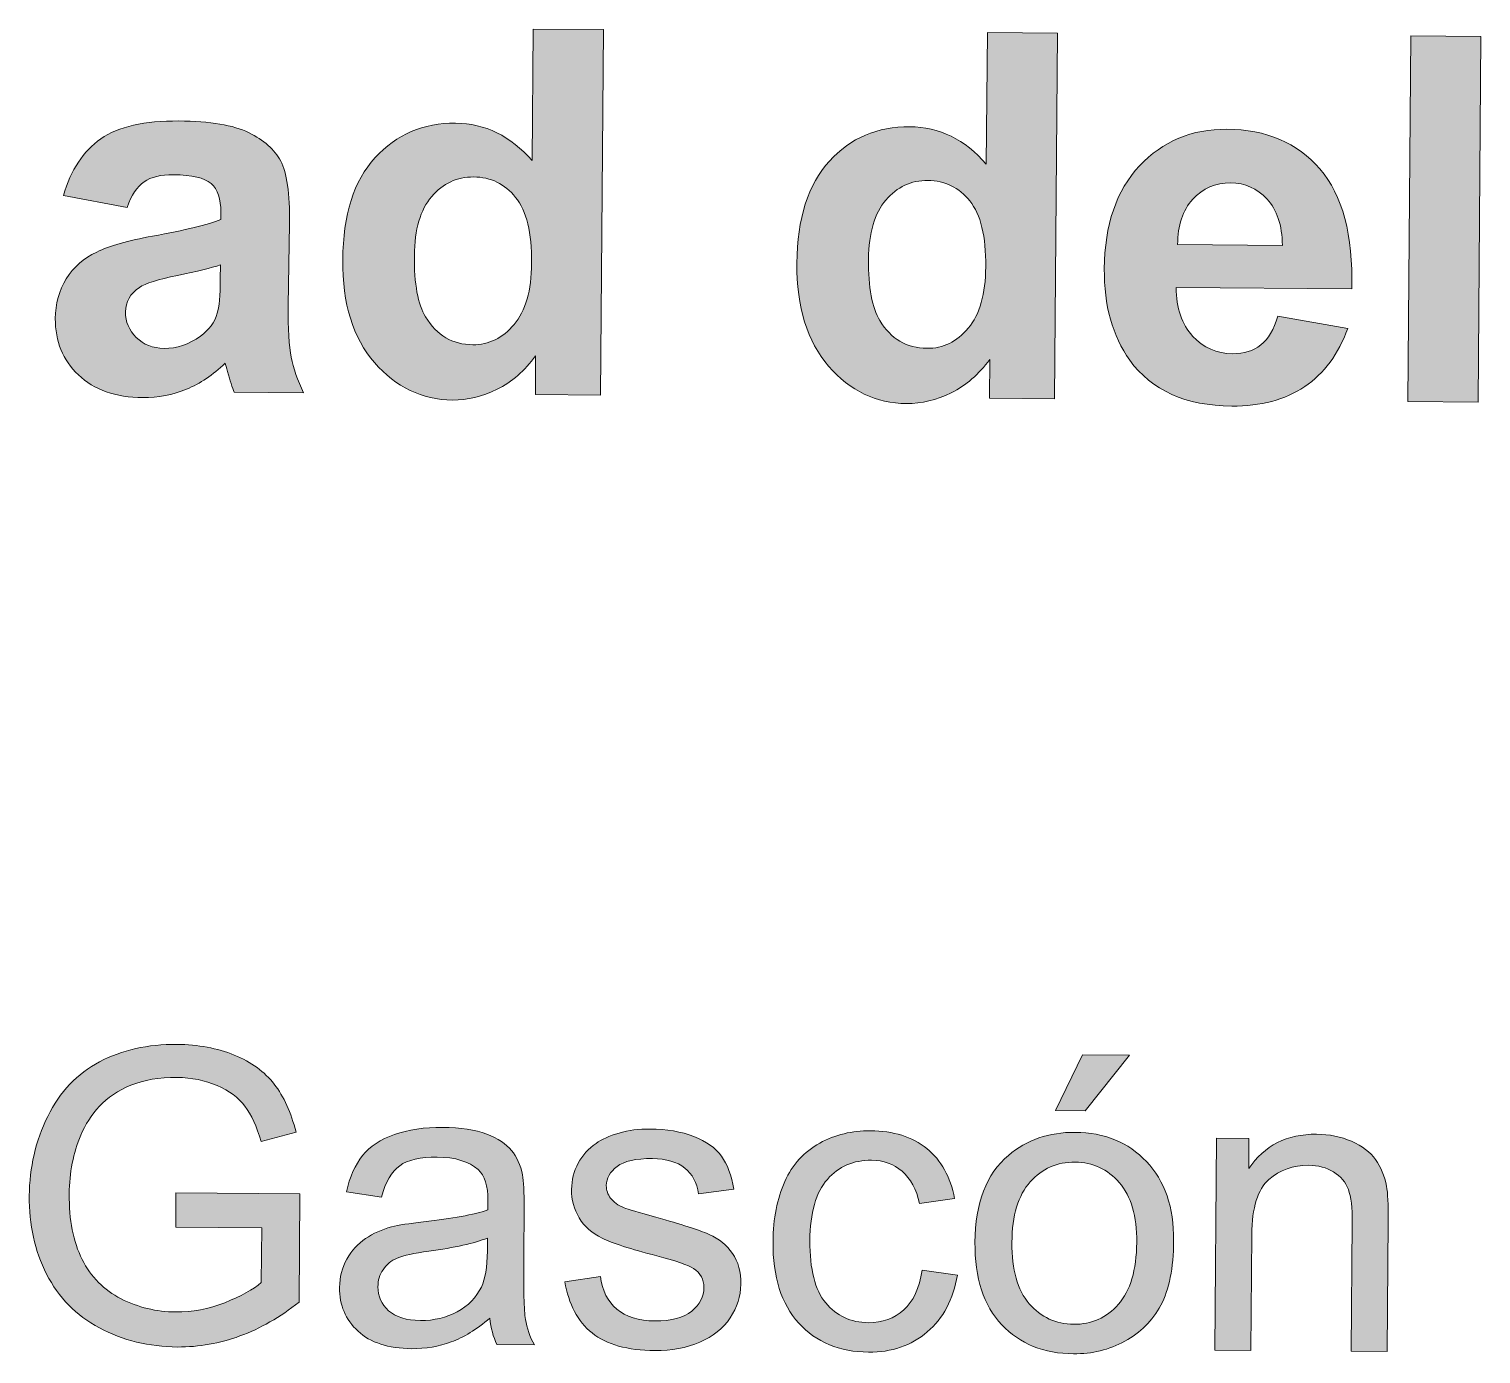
# Model space of a CAD drawing. Header units: inches. Extents: x -69 to 366, y -28 to 237.
# Drawn here: x 100.26 to 120.31, y 8.02 to 26.33 of the extents above; entities that cross this region are included whole.
import ezdxf

# ---------------------------------------------------------------- set-up
doc = ezdxf.new("R2010")
doc.units = ezdxf.units.IN
doc.header["$MEASUREMENT"] = 0
doc.layers.add('Graba Raster', color=2, linetype='Continuous')

msp = doc.modelspace()

# ---------------------------------------------------------------- hatches: boundary and pattern name
at = {"layer": 'Graba Raster', "true_color": 0x575756}
h = msp.add_hatch(color=251, dxfattribs=at)
h.dxf.hatch_style = 2
edge = h.paths.add_edge_path()
edge.add_spline(control_points=[(108.153, 21.269), (108.153, 21.269), (107.254, 21.276), (107.254, 21.276), (107.254, 21.276), (107.258, 21.813), (107.258, 21.813), (107.107, 21.605), (106.93, 21.451), (106.725, 21.35), (106.522, 21.25), (106.316, 21.2), (106.11, 21.202), (105.69, 21.205), (105.33, 21.378), (105.033, 21.719), (104.736, 22.06), (104.59, 22.534), (104.595, 23.14), (104.6, 23.76), (104.749, 24.23), (105.043, 24.55), (105.338, 24.87), (105.708, 25.029), (106.153, 25.026), (106.562, 25.022), (106.914, 24.849), (107.21, 24.508), (107.21, 24.508), (107.224, 26.326), (107.224, 26.326), (107.224, 26.326), (108.193, 26.319), (108.193, 26.319), (108.193, 26.319), (108.153, 21.269), (108.153, 21.269)], knot_values=[0, 0, 0, 0, 1, 1, 1, 2, 2, 2, 3, 3, 3, 4, 4, 4, 5, 5, 5, 6, 6, 6, 7, 7, 7, 8, 8, 8, 9, 9, 9, 10, 10, 10, 11, 11, 11, 12, 12, 12, 12], degree=3, periodic=1)
edge = h.paths.add_edge_path()
edge.add_spline(control_points=[(105.584, 23.197), (105.581, 22.807), (105.632, 22.524), (105.739, 22.349), (105.894, 22.095), (106.111, 21.967), (106.391, 21.965), (106.614, 21.964), (106.804, 22.057), (106.961, 22.245), (107.119, 22.432), (107.2, 22.715), (107.202, 23.092), (107.206, 23.512), (107.132, 23.816), (106.982, 24.001), (106.832, 24.187), (106.639, 24.281), (106.402, 24.283), (106.173, 24.285), (105.979, 24.195), (105.823, 24.013), (105.667, 23.832), (105.587, 23.56), (105.584, 23.197)], knot_values=[0, 0, 0, 0, 1, 1, 1, 2, 2, 2, 3, 3, 3, 4, 4, 4, 5, 5, 5, 6, 6, 6, 7, 7, 7, 8, 8, 8, 8], degree=3, periodic=1)
h = msp.add_hatch(color=251, dxfattribs=at)
h.dxf.hatch_style = 2
edge = h.paths.add_edge_path()
edge.add_spline(control_points=[(114.423, 21.219), (114.423, 21.219), (113.524, 21.226), (113.524, 21.226), (113.524, 21.226), (113.528, 21.763), (113.528, 21.763), (113.377, 21.556), (113.2, 21.402), (112.995, 21.301), (112.791, 21.2), (112.586, 21.151), (112.379, 21.153), (111.959, 21.156), (111.6, 21.328), (111.303, 21.669), (111.006, 22.01), (110.86, 22.484), (110.865, 23.09), (110.869, 23.71), (111.019, 24.18), (111.313, 24.501), (111.607, 24.822), (111.978, 24.98), (112.423, 24.977), (112.832, 24.973), (113.184, 24.801), (113.48, 24.459), (113.48, 24.459), (113.494, 26.277), (113.494, 26.277), (113.494, 26.277), (114.462, 26.269), (114.462, 26.269), (114.462, 26.269), (114.423, 21.219), (114.423, 21.219)], knot_values=[0, 0, 0, 0, 1, 1, 1, 2, 2, 2, 3, 3, 3, 4, 4, 4, 5, 5, 5, 6, 6, 6, 7, 7, 7, 8, 8, 8, 9, 9, 9, 10, 10, 10, 11, 11, 11, 12, 12, 12, 12], degree=3, periodic=1)
edge = h.paths.add_edge_path()
edge.add_spline(control_points=[(111.854, 23.148), (111.851, 22.758), (111.903, 22.474), (112.009, 22.299), (112.164, 22.046), (112.38, 21.917), (112.661, 21.916), (112.883, 21.914), (113.074, 22.007), (113.231, 22.195), (113.389, 22.383), (113.469, 22.666), (113.472, 23.043), (113.476, 23.462), (113.402, 23.766), (113.252, 23.952), (113.102, 24.138), (112.909, 24.232), (112.672, 24.234), (112.443, 24.236), (112.249, 24.146), (112.093, 23.964), (111.937, 23.783), (111.857, 23.511), (111.854, 23.148)], knot_values=[0, 0, 0, 0, 1, 1, 1, 2, 2, 2, 3, 3, 3, 4, 4, 4, 5, 5, 5, 6, 6, 6, 7, 7, 7, 8, 8, 8, 8], degree=3, periodic=1)
h = msp.add_hatch(color=251, dxfattribs=at)
h.dxf.hatch_style = 2
h.paths.add_polyline_path([(119.301, 21.181), (119.341, 26.231), (120.309, 26.224), (120.269, 21.173)])
h = msp.add_hatch(color=251, dxfattribs=at)
h.dxf.hatch_style = 2
edge = h.paths.add_edge_path()
edge.add_spline(control_points=[(101.618, 23.862), (101.618, 23.862), (100.74, 24.028), (100.74, 24.028), (100.842, 24.381), (101.014, 24.641), (101.256, 24.809), (101.499, 24.978), (101.858, 25.06), (102.333, 25.056), (102.765, 25.053), (103.086, 24.999), (103.296, 24.895), (103.507, 24.792), (103.654, 24.661), (103.739, 24.503), (103.824, 24.345), (103.865, 24.055), (103.862, 23.635), (103.862, 23.635), (103.842, 22.506), (103.842, 22.506), (103.841, 22.184), (103.854, 21.947), (103.884, 21.793), (103.913, 21.64), (103.97, 21.477), (104.054, 21.301), (104.054, 21.301), (103.096, 21.308), (103.096, 21.308), (103.071, 21.373), (103.041, 21.468), (103.005, 21.595), (102.99, 21.652), (102.978, 21.69), (102.971, 21.709), (102.805, 21.549), (102.627, 21.43), (102.438, 21.351), (102.249, 21.272), (102.048, 21.234), (101.835, 21.235), (101.459, 21.238), (101.162, 21.343), (100.946, 21.549), (100.731, 21.755), (100.625, 22.014), (100.627, 22.326), (100.628, 22.533), (100.68, 22.716), (100.779, 22.878), (100.88, 23.039), (101.019, 23.162), (101.198, 23.246), (101.376, 23.331), (101.633, 23.404), (101.969, 23.466), (102.422, 23.547), (102.736, 23.624), (102.911, 23.696), (102.911, 23.696), (102.912, 23.793), (102.912, 23.793), (102.913, 23.978), (102.868, 24.112), (102.777, 24.191), (102.686, 24.272), (102.513, 24.312), (102.258, 24.314), (102.085, 24.316), (101.95, 24.283), (101.854, 24.216), (101.757, 24.15), (101.679, 24.032), (101.618, 23.862)], knot_values=[0, 0, 0, 0, 1, 1, 1, 2, 2, 2, 3, 3, 3, 4, 4, 4, 5, 5, 5, 6, 6, 6, 7, 7, 7, 8, 8, 8, 9, 9, 9, 10, 10, 10, 11, 11, 11, 12, 12, 12, 13, 13, 13, 14, 14, 14, 15, 15, 15, 16, 16, 16, 17, 17, 17, 18, 18, 18, 19, 19, 19, 20, 20, 20, 21, 21, 21, 22, 22, 22, 23, 23, 23, 24, 24, 24, 25, 25, 25, 25], degree=3, periodic=1)
edge = h.paths.add_edge_path()
edge.add_spline(control_points=[(102.906, 23.067), (102.782, 23.026), (102.585, 22.979), (102.316, 22.923), (102.046, 22.868), (101.871, 22.813), (101.788, 22.758), (101.661, 22.67), (101.597, 22.556), (101.596, 22.419), (101.595, 22.283), (101.645, 22.166), (101.745, 22.066), (101.845, 21.967), (101.973, 21.916), (102.129, 21.915), (102.303, 21.914), (102.471, 21.969), (102.63, 22.083), (102.748, 22.17), (102.826, 22.276), (102.863, 22.401), (102.889, 22.484), (102.903, 22.641), (102.905, 22.873), (102.905, 22.873), (102.906, 23.067), (102.906, 23.067)], knot_values=[0, 0, 0, 0, 1, 1, 1, 2, 2, 2, 3, 3, 3, 4, 4, 4, 5, 5, 5, 6, 6, 6, 7, 7, 7, 8, 8, 8, 9, 9, 9, 9], degree=3, periodic=1)
h = msp.add_hatch(color=251, dxfattribs=at)
h.dxf.hatch_style = 2
edge = h.paths.add_edge_path()
edge.add_spline(control_points=[(117.505, 22.359), (117.505, 22.359), (118.469, 22.19), (118.469, 22.19), (118.342, 21.838), (118.144, 21.57), (117.875, 21.387), (117.606, 21.205), (117.27, 21.115), (116.868, 21.118), (116.232, 21.123), (115.762, 21.334), (115.46, 21.752), (115.222, 22.087), (115.104, 22.509), (115.109, 23.016), (115.113, 23.622), (115.276, 24.096), (115.595, 24.436), (115.915, 24.777), (116.317, 24.946), (116.801, 24.942), (117.346, 24.938), (117.774, 24.755), (118.085, 24.393), (118.398, 24.031), (118.544, 23.479), (118.524, 22.738), (118.524, 22.738), (116.099, 22.757), (116.099, 22.757), (116.104, 22.47), (116.18, 22.246), (116.328, 22.085), (116.476, 21.924), (116.661, 21.843), (116.884, 21.842), (117.036, 21.841), (117.164, 21.88), (117.268, 21.963), (117.372, 22.044), (117.451, 22.176), (117.505, 22.359)], knot_values=[0, 0, 0, 0, 1, 1, 1, 2, 2, 2, 3, 3, 3, 4, 4, 4, 5, 5, 5, 6, 6, 6, 7, 7, 7, 8, 8, 8, 9, 9, 9, 10, 10, 10, 11, 11, 11, 12, 12, 12, 13, 13, 13, 14, 14, 14, 14], degree=3, periodic=1)
edge = h.paths.add_edge_path()
edge.add_spline(control_points=[(117.568, 23.338), (117.563, 23.618), (117.492, 23.831), (117.355, 23.978), (117.219, 24.125), (117.052, 24.199), (116.854, 24.201), (116.643, 24.203), (116.468, 24.127), (116.329, 23.974), (116.19, 23.821), (116.121, 23.613), (116.121, 23.349), (116.121, 23.349), (117.568, 23.338), (117.568, 23.338)], knot_values=[0, 0, 0, 0, 1, 1, 1, 2, 2, 2, 3, 3, 3, 4, 4, 4, 5, 5, 5, 5], degree=3, periodic=1)
h = msp.add_hatch(color=251, dxfattribs=at)
h.dxf.hatch_style = 2
edge = h.paths.add_edge_path()
edge.add_spline(control_points=[(102.29, 9.775), (102.29, 9.775), (102.293, 10.25), (102.293, 10.25), (102.293, 10.25), (104.005, 10.239), (104.005, 10.239), (104.005, 10.239), (103.993, 8.74), (103.993, 8.74), (103.729, 8.532), (103.457, 8.376), (103.176, 8.273), (102.897, 8.17), (102.609, 8.12), (102.316, 8.121), (101.919, 8.125), (101.559, 8.212), (101.236, 8.385), (100.913, 8.557), (100.671, 8.805), (100.507, 9.128), (100.344, 9.451), (100.264, 9.811), (100.267, 10.208), (100.271, 10.601), (100.355, 10.967), (100.523, 11.307), (100.689, 11.646), (100.928, 11.898), (101.238, 12.061), (101.548, 12.224), (101.904, 12.303), (102.306, 12.301), (102.598, 12.298), (102.862, 12.249), (103.098, 12.153), (103.333, 12.056), (103.517, 11.923), (103.649, 11.752), (103.782, 11.583), (103.882, 11.361), (103.95, 11.089), (103.95, 11.089), (103.467, 10.96), (103.467, 10.96), (103.408, 11.167), (103.334, 11.329), (103.245, 11.447), (103.156, 11.565), (103.028, 11.661), (102.861, 11.733), (102.695, 11.805), (102.509, 11.842), (102.305, 11.844), (102.061, 11.846), (101.849, 11.81), (101.671, 11.737), (101.492, 11.664), (101.347, 11.568), (101.238, 11.446), (101.127, 11.326), (101.042, 11.193), (100.98, 11.049), (100.875, 10.8), (100.821, 10.529), (100.819, 10.237), (100.816, 9.877), (100.875, 9.575), (100.997, 9.331), (101.12, 9.089), (101.299, 8.907), (101.535, 8.787), (101.771, 8.668), (102.022, 8.607), (102.288, 8.605), (102.519, 8.603), (102.746, 8.645), (102.967, 8.733), (103.189, 8.82), (103.356, 8.914), (103.471, 9.014), (103.471, 9.014), (103.477, 9.767), (103.477, 9.767), (103.477, 9.767), (102.29, 9.775), (102.29, 9.775)], knot_values=[0, 0, 0, 0, 1, 1, 1, 2, 2, 2, 3, 3, 3, 4, 4, 4, 5, 5, 5, 6, 6, 6, 7, 7, 7, 8, 8, 8, 9, 9, 9, 10, 10, 10, 11, 11, 11, 12, 12, 12, 13, 13, 13, 14, 14, 14, 15, 15, 15, 16, 16, 16, 17, 17, 17, 18, 18, 18, 19, 19, 19, 20, 20, 20, 21, 21, 21, 22, 22, 22, 23, 23, 23, 24, 24, 24, 25, 25, 25, 26, 26, 26, 27, 27, 27, 28, 28, 28, 29, 29, 29, 29], degree=3, periodic=1)
h = msp.add_hatch(color=251, dxfattribs=at)
h.dxf.hatch_style = 2
edge = h.paths.add_edge_path()
edge.add_spline(control_points=[(113.323, 9.568), (113.328, 10.109), (113.481, 10.51), (113.785, 10.768), (114.039, 10.983), (114.346, 11.089), (114.708, 11.086), (115.111, 11.083), (115.438, 10.949), (115.691, 10.683), (115.945, 10.417), (116.07, 10.052), (116.066, 9.587), (116.063, 9.21), (116.004, 8.914), (115.889, 8.699), (115.775, 8.484), (115.609, 8.317), (115.392, 8.2), (115.175, 8.083), (114.939, 8.025), (114.684, 8.027), (114.274, 8.03), (113.944, 8.164), (113.693, 8.429), (113.443, 8.694), (113.32, 9.073), (113.323, 9.568)], knot_values=[0, 0, 0, 0, 1, 1, 1, 2, 2, 2, 3, 3, 3, 4, 4, 4, 5, 5, 5, 6, 6, 6, 7, 7, 7, 8, 8, 8, 9, 9, 9, 9], degree=3, periodic=1)
edge = h.paths.add_edge_path()
edge.add_spline(control_points=[(113.833, 9.564), (113.83, 9.189), (113.91, 8.907), (114.072, 8.719), (114.234, 8.532), (114.439, 8.437), (114.687, 8.435), (114.934, 8.433), (115.139, 8.525), (115.304, 8.711), (115.469, 8.897), (115.553, 9.182), (115.556, 9.566), (115.559, 9.928), (115.479, 10.203), (115.316, 10.391), (115.153, 10.579), (114.949, 10.673), (114.705, 10.675), (114.457, 10.677), (114.25, 10.586), (114.086, 10.402), (113.92, 10.218), (113.836, 9.939), (113.833, 9.564)], knot_values=[0, 0, 0, 0, 1, 1, 1, 2, 2, 2, 3, 3, 3, 4, 4, 4, 5, 5, 5, 6, 6, 6, 7, 7, 7, 8, 8, 8, 8], degree=3, periodic=1)
h.paths.add_polyline_path([(114.435, 11.386), (114.807, 12.155), (115.458, 12.15), (114.845, 11.383)])
h = msp.add_hatch(color=251, dxfattribs=at)
h.dxf.hatch_style = 2
edge = h.paths.add_edge_path()
edge.add_spline(control_points=[(106.626, 8.518), (106.441, 8.363), (106.263, 8.254), (106.093, 8.191), (105.922, 8.128), (105.74, 8.097), (105.545, 8.098), (105.223, 8.101), (104.977, 8.181), (104.806, 8.34), (104.634, 8.498), (104.549, 8.7), (104.551, 8.944), (104.552, 9.087), (104.586, 9.218), (104.652, 9.336), (104.718, 9.454), (104.804, 9.548), (104.91, 9.619), (105.017, 9.69), (105.136, 9.744), (105.269, 9.779), (105.366, 9.804), (105.513, 9.828), (105.71, 9.85), (106.111, 9.894), (106.406, 9.949), (106.596, 10.014), (106.599, 10.082), (106.6, 10.125), (106.6, 10.143), (106.601, 10.346), (106.556, 10.489), (106.463, 10.572), (106.337, 10.684), (106.149, 10.742), (105.899, 10.744), (105.666, 10.746), (105.493, 10.707), (105.382, 10.625), (105.269, 10.545), (105.186, 10.4), (105.131, 10.193), (105.131, 10.193), (104.646, 10.263), (104.646, 10.263), (104.692, 10.47), (104.766, 10.637), (104.868, 10.764), (104.97, 10.891), (105.117, 10.988), (105.309, 11.056), (105.5, 11.123), (105.722, 11.156), (105.974, 11.154), (106.224, 11.152), (106.426, 11.121), (106.583, 11.061), (106.738, 11.001), (106.852, 10.926), (106.925, 10.836), (106.998, 10.747), (107.049, 10.633), (107.077, 10.497), (107.093, 10.412), (107.1, 10.26), (107.098, 10.039), (107.098, 10.039), (107.094, 9.378), (107.094, 9.378), (107.09, 8.917), (107.098, 8.625), (107.118, 8.503), (107.138, 8.381), (107.179, 8.263), (107.241, 8.15), (107.241, 8.15), (106.723, 8.155), (106.723, 8.155), (106.672, 8.259), (106.64, 8.38), (106.626, 8.518)], knot_values=[0, 0, 0, 0, 1, 1, 1, 2, 2, 2, 3, 3, 3, 4, 4, 4, 5, 5, 5, 6, 6, 6, 7, 7, 7, 8, 8, 8, 9, 9, 9, 10, 10, 10, 11, 11, 11, 12, 12, 12, 13, 13, 13, 14, 14, 14, 15, 15, 15, 16, 16, 16, 17, 17, 17, 18, 18, 18, 19, 19, 19, 20, 20, 20, 21, 21, 21, 22, 22, 22, 23, 23, 23, 24, 24, 24, 25, 25, 25, 26, 26, 26, 27, 27, 27, 27], degree=3, periodic=1)
edge = h.paths.add_edge_path()
edge.add_spline(control_points=[(106.593, 9.626), (106.413, 9.554), (106.142, 9.494), (105.782, 9.445), (105.577, 9.417), (105.433, 9.385), (105.348, 9.349), (105.264, 9.313), (105.198, 9.26), (105.151, 9.189), (105.105, 9.119), (105.081, 9.041), (105.081, 8.954), (105.08, 8.822), (105.129, 8.711), (105.228, 8.622), (105.328, 8.534), (105.474, 8.488), (105.667, 8.487), (105.858, 8.486), (106.028, 8.526), (106.177, 8.608), (106.327, 8.691), (106.437, 8.805), (106.509, 8.949), (106.562, 9.06), (106.59, 9.226), (106.592, 9.444), (106.592, 9.444), (106.593, 9.626), (106.593, 9.626)], knot_values=[0, 0, 0, 0, 1, 1, 1, 2, 2, 2, 3, 3, 3, 4, 4, 4, 5, 5, 5, 6, 6, 6, 7, 7, 7, 8, 8, 8, 9, 9, 9, 10, 10, 10, 10], degree=3, periodic=1)
h = msp.add_hatch(color=251, dxfattribs=at)
h.dxf.hatch_style = 2
edge = h.paths.add_edge_path()
edge.add_spline(control_points=[(107.661, 9.022), (107.661, 9.022), (108.152, 9.096), (108.152, 9.096), (108.178, 8.898), (108.254, 8.748), (108.379, 8.642), (108.504, 8.536), (108.679, 8.483), (108.905, 8.481), (109.133, 8.479), (109.303, 8.525), (109.413, 8.616), (109.525, 8.708), (109.581, 8.816), (109.582, 8.942), (109.582, 9.053), (109.534, 9.142), (109.437, 9.207), (109.37, 9.252), (109.201, 9.309), (108.932, 9.379), (108.568, 9.474), (108.317, 9.555), (108.177, 9.624), (108.037, 9.691), (107.931, 9.785), (107.859, 9.904), (107.788, 10.023), (107.752, 10.154), (107.754, 10.298), (107.755, 10.428), (107.785, 10.549), (107.846, 10.659), (107.906, 10.77), (107.989, 10.861), (108.092, 10.934), (108.17, 10.991), (108.275, 11.038), (108.409, 11.076), (108.542, 11.115), (108.685, 11.133), (108.838, 11.132), (109.067, 11.13), (109.269, 11.096), (109.442, 11.028), (109.615, 10.961), (109.743, 10.87), (109.824, 10.757), (109.906, 10.643), (109.962, 10.491), (109.992, 10.302), (109.992, 10.302), (109.506, 10.239), (109.506, 10.239), (109.485, 10.39), (109.422, 10.508), (109.317, 10.593), (109.212, 10.678), (109.063, 10.722), (108.87, 10.724), (108.642, 10.725), (108.48, 10.688), (108.382, 10.614), (108.283, 10.54), (108.235, 10.452), (108.234, 10.35), (108.233, 10.286), (108.253, 10.228), (108.292, 10.176), (108.332, 10.123), (108.396, 10.078), (108.482, 10.043), (108.532, 10.024), (108.677, 9.981), (108.919, 9.913), (109.269, 9.816), (109.514, 9.737), (109.652, 9.677), (109.79, 9.616), (109.898, 9.528), (109.976, 9.414), (110.054, 9.299), (110.093, 9.157), (110.091, 8.988), (110.09, 8.823), (110.041, 8.668), (109.943, 8.522), (109.846, 8.377), (109.706, 8.265), (109.523, 8.187), (109.341, 8.108), (109.135, 8.07), (108.905, 8.072), (108.524, 8.075), (108.236, 8.155), (108.037, 8.315), (107.839, 8.476), (107.714, 8.712), (107.661, 9.022)], knot_values=[0, 0, 0, 0, 1, 1, 1, 2, 2, 2, 3, 3, 3, 4, 4, 4, 5, 5, 5, 6, 6, 6, 7, 7, 7, 8, 8, 8, 9, 9, 9, 10, 10, 10, 11, 11, 11, 12, 12, 12, 13, 13, 13, 14, 14, 14, 15, 15, 15, 16, 16, 16, 17, 17, 17, 18, 18, 18, 19, 19, 19, 20, 20, 20, 21, 21, 21, 22, 22, 22, 23, 23, 23, 24, 24, 24, 25, 25, 25, 26, 26, 26, 27, 27, 27, 28, 28, 28, 29, 29, 29, 30, 30, 30, 31, 31, 31, 32, 32, 32, 33, 33, 33, 33], degree=3, periodic=1)
h = msp.add_hatch(color=251, dxfattribs=at)
h.dxf.hatch_style = 2
edge = h.paths.add_edge_path()
edge.add_spline(control_points=[(112.593, 9.182), (112.593, 9.182), (113.08, 9.115), (113.08, 9.115), (113.024, 8.779), (112.886, 8.517), (112.665, 8.329), (112.444, 8.14), (112.173, 8.047), (111.854, 8.05), (111.453, 8.053), (111.133, 8.187), (110.891, 8.45), (110.65, 8.714), (110.531, 9.09), (110.535, 9.578), (110.537, 9.894), (110.592, 10.171), (110.698, 10.407), (110.804, 10.643), (110.965, 10.82), (111.18, 10.936), (111.395, 11.054), (111.628, 11.111), (111.88, 11.109), (112.198, 11.106), (112.457, 11.024), (112.658, 10.862), (112.859, 10.699), (112.987, 10.47), (113.041, 10.174), (113.041, 10.174), (112.559, 10.103), (112.559, 10.103), (112.514, 10.3), (112.434, 10.448), (112.318, 10.549), (112.202, 10.648), (112.062, 10.699), (111.896, 10.701), (111.647, 10.703), (111.443, 10.615), (111.286, 10.437), (111.128, 10.259), (111.047, 9.976), (111.044, 9.589), (111.042, 9.195), (111.115, 8.909), (111.263, 8.73), (111.413, 8.55), (111.608, 8.459), (111.851, 8.457), (112.046, 8.456), (112.209, 8.514), (112.34, 8.633), (112.472, 8.751), (112.556, 8.934), (112.593, 9.182)], knot_values=[0, 0, 0, 0, 1, 1, 1, 2, 2, 2, 3, 3, 3, 4, 4, 4, 5, 5, 5, 6, 6, 6, 7, 7, 7, 8, 8, 8, 9, 9, 9, 10, 10, 10, 11, 11, 11, 12, 12, 12, 13, 13, 13, 14, 14, 14, 15, 15, 15, 16, 16, 16, 17, 17, 17, 18, 18, 18, 19, 19, 19, 19], degree=3, periodic=1)
h = msp.add_hatch(color=251, dxfattribs=at)
h.dxf.hatch_style = 2
edge = h.paths.add_edge_path()
edge.add_spline(control_points=[(116.635, 8.078), (116.635, 8.078), (116.659, 11.005), (116.659, 11.005), (116.659, 11.005), (117.105, 11.002), (117.105, 11.002), (117.105, 11.002), (117.102, 10.585), (117.102, 10.585), (117.319, 10.905), (117.631, 11.063), (118.038, 11.06), (118.214, 11.059), (118.376, 11.026), (118.523, 10.962), (118.67, 10.897), (118.78, 10.813), (118.853, 10.709), (118.926, 10.606), (118.976, 10.484), (119.005, 10.341), (119.022, 10.25), (119.031, 10.089), (119.029, 9.859), (119.029, 9.859), (119.015, 8.059), (119.015, 8.059), (119.015, 8.059), (118.519, 8.063), (118.519, 8.063), (118.519, 8.063), (118.532, 9.843), (118.532, 9.843), (118.534, 10.046), (118.516, 10.196), (118.478, 10.297), (118.441, 10.398), (118.373, 10.478), (118.274, 10.539), (118.177, 10.599), (118.062, 10.63), (117.929, 10.632), (117.718, 10.633), (117.535, 10.567), (117.381, 10.434), (117.226, 10.301), (117.148, 10.047), (117.145, 9.673), (117.145, 9.673), (117.132, 8.074), (117.132, 8.074), (117.132, 8.074), (116.635, 8.078), (116.635, 8.078)], knot_values=[0, 0, 0, 0, 1, 1, 1, 2, 2, 2, 3, 3, 3, 4, 4, 4, 5, 5, 5, 6, 6, 6, 7, 7, 7, 8, 8, 8, 9, 9, 9, 10, 10, 10, 11, 11, 11, 12, 12, 12, 13, 13, 13, 14, 14, 14, 15, 15, 15, 16, 16, 16, 17, 17, 17, 18, 18, 18, 18], degree=3, periodic=1)

# ---------------------------------------------------------------- linework, layer by layer
at = {"layer": 'Graba Raster', "lineweight": 0}
for points in [[(119.301, 21.181), (119.341, 26.231), (120.309, 26.224), (120.269, 21.173), (119.301, 21.181)], [(114.435, 11.386), (114.807, 12.155), (115.458, 12.15), (114.845, 11.383), (114.435, 11.386)]]:
    msp.add_lwpolyline(points, dxfattribs=at)
for points, knots in [([(108.153, 21.269), (108.153, 21.269), (107.254, 21.276), (107.254, 21.276), (107.254, 21.276), (107.258, 21.813), (107.258, 21.813), (107.107, 21.605), (106.93, 21.451), (106.725, 21.35), (106.522, 21.25), (106.316, 21.2), (106.11, 21.202), (105.69, 21.205), (105.33, 21.378), (105.033, 21.719), (104.736, 22.06), (104.59, 22.534), (104.595, 23.14), (104.6, 23.76), (104.749, 24.23), (105.043, 24.55), (105.338, 24.87), (105.708, 25.029), (106.153, 25.026), (106.562, 25.022), (106.914, 24.849), (107.21, 24.508), (107.21, 24.508), (107.224, 26.326), (107.224, 26.326), (107.224, 26.326), (108.193, 26.319), (108.193, 26.319), (108.193, 26.319), (108.153, 21.269), (108.153, 21.269)], [0, 0, 0, 0, 1, 1, 1, 2, 2, 2, 3, 3, 3, 4, 4, 4, 5, 5, 5, 6, 6, 6, 7, 7, 7, 8, 8, 8, 9, 9, 9, 10, 10, 10, 11, 11, 11, 12, 12, 12, 12]), ([(114.423, 21.219), (114.423, 21.219), (113.524, 21.226), (113.524, 21.226), (113.524, 21.226), (113.528, 21.763), (113.528, 21.763), (113.377, 21.556), (113.2, 21.402), (112.995, 21.301), (112.791, 21.2), (112.586, 21.151), (112.379, 21.153), (111.959, 21.156), (111.6, 21.328), (111.303, 21.669), (111.006, 22.01), (110.86, 22.484), (110.865, 23.09), (110.869, 23.71), (111.019, 24.18), (111.313, 24.501), (111.607, 24.822), (111.978, 24.98), (112.423, 24.977), (112.832, 24.973), (113.184, 24.801), (113.48, 24.459), (113.48, 24.459), (113.494, 26.277), (113.494, 26.277), (113.494, 26.277), (114.462, 26.269), (114.462, 26.269), (114.462, 26.269), (114.423, 21.219), (114.423, 21.219)], [0, 0, 0, 0, 1, 1, 1, 2, 2, 2, 3, 3, 3, 4, 4, 4, 5, 5, 5, 6, 6, 6, 7, 7, 7, 8, 8, 8, 9, 9, 9, 10, 10, 10, 11, 11, 11, 12, 12, 12, 12]), ([(101.618, 23.862), (101.618, 23.862), (100.74, 24.028), (100.74, 24.028), (100.842, 24.381), (101.014, 24.641), (101.256, 24.809), (101.499, 24.978), (101.858, 25.06), (102.333, 25.056), (102.765, 25.053), (103.086, 24.999), (103.296, 24.895), (103.507, 24.792), (103.654, 24.661), (103.739, 24.503), (103.824, 24.345), (103.865, 24.055), (103.862, 23.635), (103.862, 23.635), (103.842, 22.506), (103.842, 22.506), (103.841, 22.184), (103.854, 21.947), (103.884, 21.793), (103.913, 21.64), (103.97, 21.477), (104.054, 21.301), (104.054, 21.301), (103.096, 21.308), (103.096, 21.308), (103.071, 21.373), (103.041, 21.468), (103.005, 21.595), (102.99, 21.652), (102.978, 21.69), (102.971, 21.709), (102.805, 21.549), (102.627, 21.43), (102.438, 21.351), (102.249, 21.272), (102.048, 21.234), (101.835, 21.235), (101.459, 21.238), (101.162, 21.343), (100.946, 21.549), (100.731, 21.755), (100.625, 22.014), (100.627, 22.326), (100.628, 22.533), (100.68, 22.716), (100.779, 22.878), (100.88, 23.039), (101.019, 23.162), (101.198, 23.246), (101.376, 23.331), (101.633, 23.404), (101.969, 23.466), (102.422, 23.547), (102.736, 23.624), (102.911, 23.696), (102.911, 23.696), (102.912, 23.793), (102.912, 23.793), (102.913, 23.978), (102.868, 24.112), (102.777, 24.191), (102.686, 24.272), (102.513, 24.312), (102.258, 24.314), (102.085, 24.316), (101.95, 24.283), (101.854, 24.216), (101.757, 24.15), (101.679, 24.032), (101.618, 23.862)], [0, 0, 0, 0, 1, 1, 1, 2, 2, 2, 3, 3, 3, 4, 4, 4, 5, 5, 5, 6, 6, 6, 7, 7, 7, 8, 8, 8, 9, 9, 9, 10, 10, 10, 11, 11, 11, 12, 12, 12, 13, 13, 13, 14, 14, 14, 15, 15, 15, 16, 16, 16, 17, 17, 17, 18, 18, 18, 19, 19, 19, 20, 20, 20, 21, 21, 21, 22, 22, 22, 23, 23, 23, 24, 24, 24, 25, 25, 25, 25]), ([(117.505, 22.359), (117.505, 22.359), (118.469, 22.19), (118.469, 22.19), (118.342, 21.838), (118.144, 21.57), (117.875, 21.387), (117.606, 21.205), (117.27, 21.115), (116.868, 21.118), (116.232, 21.123), (115.762, 21.334), (115.46, 21.752), (115.222, 22.087), (115.104, 22.509), (115.109, 23.016), (115.113, 23.622), (115.276, 24.096), (115.595, 24.436), (115.915, 24.777), (116.317, 24.946), (116.801, 24.942), (117.346, 24.938), (117.774, 24.755), (118.085, 24.393), (118.398, 24.031), (118.544, 23.479), (118.524, 22.738), (118.524, 22.738), (116.099, 22.757), (116.099, 22.757), (116.104, 22.47), (116.18, 22.246), (116.328, 22.085), (116.476, 21.924), (116.661, 21.843), (116.884, 21.842), (117.036, 21.841), (117.164, 21.88), (117.268, 21.963), (117.372, 22.044), (117.451, 22.176), (117.505, 22.359)], [0, 0, 0, 0, 1, 1, 1, 2, 2, 2, 3, 3, 3, 4, 4, 4, 5, 5, 5, 6, 6, 6, 7, 7, 7, 8, 8, 8, 9, 9, 9, 10, 10, 10, 11, 11, 11, 12, 12, 12, 13, 13, 13, 14, 14, 14, 14]), ([(105.584, 23.197), (105.581, 22.807), (105.632, 22.524), (105.739, 22.349), (105.894, 22.095), (106.111, 21.967), (106.391, 21.965), (106.614, 21.964), (106.804, 22.057), (106.961, 22.245), (107.119, 22.432), (107.2, 22.715), (107.202, 23.092), (107.206, 23.512), (107.132, 23.816), (106.982, 24.001), (106.832, 24.187), (106.639, 24.281), (106.402, 24.283), (106.173, 24.285), (105.979, 24.195), (105.823, 24.013), (105.667, 23.832), (105.587, 23.56), (105.584, 23.197)], [0, 0, 0, 0, 1, 1, 1, 2, 2, 2, 3, 3, 3, 4, 4, 4, 5, 5, 5, 6, 6, 6, 7, 7, 7, 8, 8, 8, 8]), ([(111.854, 23.148), (111.851, 22.758), (111.903, 22.474), (112.009, 22.299), (112.164, 22.046), (112.38, 21.917), (112.661, 21.916), (112.883, 21.914), (113.074, 22.007), (113.231, 22.195), (113.389, 22.383), (113.469, 22.666), (113.472, 23.043), (113.476, 23.462), (113.402, 23.766), (113.252, 23.952), (113.102, 24.138), (112.909, 24.232), (112.672, 24.234), (112.443, 24.236), (112.249, 24.146), (112.093, 23.964), (111.937, 23.783), (111.857, 23.511), (111.854, 23.148)], [0, 0, 0, 0, 1, 1, 1, 2, 2, 2, 3, 3, 3, 4, 4, 4, 5, 5, 5, 6, 6, 6, 7, 7, 7, 8, 8, 8, 8]), ([(117.568, 23.338), (117.563, 23.618), (117.492, 23.831), (117.355, 23.978), (117.219, 24.125), (117.052, 24.199), (116.854, 24.201), (116.643, 24.203), (116.468, 24.127), (116.329, 23.974), (116.19, 23.821), (116.121, 23.613), (116.121, 23.349), (116.121, 23.349), (117.568, 23.338), (117.568, 23.338)], [0, 0, 0, 0, 1, 1, 1, 2, 2, 2, 3, 3, 3, 4, 4, 4, 5, 5, 5, 5]), ([(102.906, 23.067), (102.782, 23.026), (102.585, 22.979), (102.316, 22.923), (102.046, 22.868), (101.871, 22.813), (101.788, 22.758), (101.661, 22.67), (101.597, 22.556), (101.596, 22.419), (101.595, 22.283), (101.645, 22.166), (101.745, 22.066), (101.845, 21.967), (101.973, 21.916), (102.129, 21.915), (102.303, 21.914), (102.471, 21.969), (102.63, 22.083), (102.748, 22.17), (102.826, 22.276), (102.863, 22.401), (102.889, 22.484), (102.903, 22.641), (102.905, 22.873), (102.905, 22.873), (102.906, 23.067), (102.906, 23.067)], [0, 0, 0, 0, 1, 1, 1, 2, 2, 2, 3, 3, 3, 4, 4, 4, 5, 5, 5, 6, 6, 6, 7, 7, 7, 8, 8, 8, 9, 9, 9, 9]), ([(102.29, 9.775), (102.29, 9.775), (102.293, 10.25), (102.293, 10.25), (102.293, 10.25), (104.005, 10.239), (104.005, 10.239), (104.005, 10.239), (103.993, 8.74), (103.993, 8.74), (103.729, 8.532), (103.457, 8.376), (103.176, 8.273), (102.897, 8.17), (102.609, 8.12), (102.316, 8.121), (101.919, 8.125), (101.559, 8.212), (101.236, 8.385), (100.913, 8.557), (100.671, 8.805), (100.507, 9.128), (100.344, 9.451), (100.264, 9.811), (100.267, 10.208), (100.271, 10.601), (100.355, 10.967), (100.523, 11.307), (100.689, 11.646), (100.928, 11.898), (101.238, 12.061), (101.548, 12.224), (101.904, 12.303), (102.306, 12.301), (102.598, 12.298), (102.862, 12.249), (103.098, 12.153), (103.333, 12.056), (103.517, 11.923), (103.649, 11.752), (103.782, 11.583), (103.882, 11.361), (103.95, 11.089), (103.95, 11.089), (103.467, 10.96), (103.467, 10.96), (103.408, 11.167), (103.334, 11.329), (103.245, 11.447), (103.156, 11.565), (103.028, 11.661), (102.861, 11.733), (102.695, 11.805), (102.509, 11.842), (102.305, 11.844), (102.061, 11.846), (101.849, 11.81), (101.671, 11.737), (101.492, 11.664), (101.347, 11.568), (101.238, 11.446), (101.127, 11.326), (101.042, 11.193), (100.98, 11.049), (100.875, 10.8), (100.821, 10.529), (100.819, 10.237), (100.816, 9.877), (100.875, 9.575), (100.997, 9.331), (101.12, 9.089), (101.299, 8.907), (101.535, 8.787), (101.771, 8.668), (102.022, 8.607), (102.288, 8.605), (102.519, 8.603), (102.746, 8.645), (102.967, 8.733), (103.189, 8.82), (103.356, 8.914), (103.471, 9.014), (103.471, 9.014), (103.477, 9.767), (103.477, 9.767), (103.477, 9.767), (102.29, 9.775), (102.29, 9.775)], [0, 0, 0, 0, 1, 1, 1, 2, 2, 2, 3, 3, 3, 4, 4, 4, 5, 5, 5, 6, 6, 6, 7, 7, 7, 8, 8, 8, 9, 9, 9, 10, 10, 10, 11, 11, 11, 12, 12, 12, 13, 13, 13, 14, 14, 14, 15, 15, 15, 16, 16, 16, 17, 17, 17, 18, 18, 18, 19, 19, 19, 20, 20, 20, 21, 21, 21, 22, 22, 22, 23, 23, 23, 24, 24, 24, 25, 25, 25, 26, 26, 26, 27, 27, 27, 28, 28, 28, 29, 29, 29, 29]), ([(106.626, 8.518), (106.441, 8.363), (106.263, 8.254), (106.093, 8.191), (105.922, 8.128), (105.74, 8.097), (105.545, 8.098), (105.223, 8.101), (104.977, 8.181), (104.806, 8.34), (104.634, 8.498), (104.549, 8.7), (104.551, 8.944), (104.552, 9.087), (104.586, 9.218), (104.652, 9.336), (104.718, 9.454), (104.804, 9.548), (104.91, 9.619), (105.017, 9.69), (105.136, 9.744), (105.269, 9.779), (105.366, 9.804), (105.513, 9.828), (105.71, 9.85), (106.111, 9.894), (106.406, 9.949), (106.596, 10.014), (106.599, 10.082), (106.6, 10.125), (106.6, 10.143), (106.601, 10.346), (106.556, 10.489), (106.463, 10.572), (106.337, 10.684), (106.149, 10.742), (105.899, 10.744), (105.666, 10.746), (105.493, 10.707), (105.382, 10.625), (105.269, 10.545), (105.186, 10.4), (105.131, 10.193), (105.131, 10.193), (104.646, 10.263), (104.646, 10.263), (104.692, 10.47), (104.766, 10.637), (104.868, 10.764), (104.97, 10.891), (105.117, 10.988), (105.309, 11.056), (105.5, 11.123), (105.722, 11.156), (105.974, 11.154), (106.224, 11.152), (106.426, 11.121), (106.583, 11.061), (106.738, 11.001), (106.852, 10.926), (106.925, 10.836), (106.998, 10.747), (107.049, 10.633), (107.077, 10.497), (107.093, 10.412), (107.1, 10.26), (107.098, 10.039), (107.098, 10.039), (107.094, 9.378), (107.094, 9.378), (107.09, 8.917), (107.098, 8.625), (107.118, 8.503), (107.138, 8.381), (107.179, 8.263), (107.241, 8.15), (107.241, 8.15), (106.723, 8.155), (106.723, 8.155), (106.672, 8.259), (106.64, 8.38), (106.626, 8.518)], [0, 0, 0, 0, 1, 1, 1, 2, 2, 2, 3, 3, 3, 4, 4, 4, 5, 5, 5, 6, 6, 6, 7, 7, 7, 8, 8, 8, 9, 9, 9, 10, 10, 10, 11, 11, 11, 12, 12, 12, 13, 13, 13, 14, 14, 14, 15, 15, 15, 16, 16, 16, 17, 17, 17, 18, 18, 18, 19, 19, 19, 20, 20, 20, 21, 21, 21, 22, 22, 22, 23, 23, 23, 24, 24, 24, 25, 25, 25, 26, 26, 26, 27, 27, 27, 27]), ([(107.661, 9.022), (107.661, 9.022), (108.152, 9.096), (108.152, 9.096), (108.178, 8.898), (108.254, 8.748), (108.379, 8.642), (108.504, 8.536), (108.679, 8.483), (108.905, 8.481), (109.133, 8.479), (109.303, 8.525), (109.413, 8.616), (109.525, 8.708), (109.581, 8.816), (109.582, 8.942), (109.582, 9.053), (109.534, 9.142), (109.437, 9.207), (109.37, 9.252), (109.201, 9.309), (108.932, 9.379), (108.568, 9.474), (108.317, 9.555), (108.177, 9.624), (108.037, 9.691), (107.931, 9.785), (107.859, 9.904), (107.788, 10.023), (107.752, 10.154), (107.754, 10.298), (107.755, 10.428), (107.785, 10.549), (107.846, 10.659), (107.906, 10.77), (107.989, 10.861), (108.092, 10.934), (108.17, 10.991), (108.275, 11.038), (108.409, 11.076), (108.542, 11.115), (108.685, 11.133), (108.838, 11.132), (109.067, 11.13), (109.269, 11.096), (109.442, 11.028), (109.615, 10.961), (109.743, 10.87), (109.824, 10.757), (109.906, 10.643), (109.962, 10.491), (109.992, 10.302), (109.992, 10.302), (109.506, 10.239), (109.506, 10.239), (109.485, 10.39), (109.422, 10.508), (109.317, 10.593), (109.212, 10.678), (109.063, 10.722), (108.87, 10.724), (108.642, 10.725), (108.48, 10.688), (108.382, 10.614), (108.283, 10.54), (108.235, 10.452), (108.234, 10.35), (108.233, 10.286), (108.253, 10.228), (108.292, 10.176), (108.332, 10.123), (108.396, 10.078), (108.482, 10.043), (108.532, 10.024), (108.677, 9.981), (108.919, 9.913), (109.269, 9.816), (109.514, 9.737), (109.652, 9.677), (109.79, 9.616), (109.898, 9.528), (109.976, 9.414), (110.054, 9.299), (110.093, 9.157), (110.091, 8.988), (110.09, 8.823), (110.041, 8.668), (109.943, 8.522), (109.846, 8.377), (109.706, 8.265), (109.523, 8.187), (109.341, 8.108), (109.135, 8.07), (108.905, 8.072), (108.524, 8.075), (108.236, 8.155), (108.037, 8.315), (107.839, 8.476), (107.714, 8.712), (107.661, 9.022)], [0, 0, 0, 0, 1, 1, 1, 2, 2, 2, 3, 3, 3, 4, 4, 4, 5, 5, 5, 6, 6, 6, 7, 7, 7, 8, 8, 8, 9, 9, 9, 10, 10, 10, 11, 11, 11, 12, 12, 12, 13, 13, 13, 14, 14, 14, 15, 15, 15, 16, 16, 16, 17, 17, 17, 18, 18, 18, 19, 19, 19, 20, 20, 20, 21, 21, 21, 22, 22, 22, 23, 23, 23, 24, 24, 24, 25, 25, 25, 26, 26, 26, 27, 27, 27, 28, 28, 28, 29, 29, 29, 30, 30, 30, 31, 31, 31, 32, 32, 32, 33, 33, 33, 33]), ([(112.593, 9.182), (112.593, 9.182), (113.08, 9.115), (113.08, 9.115), (113.024, 8.779), (112.886, 8.517), (112.665, 8.329), (112.444, 8.14), (112.173, 8.047), (111.854, 8.05), (111.453, 8.053), (111.133, 8.187), (110.891, 8.45), (110.65, 8.714), (110.531, 9.09), (110.535, 9.578), (110.537, 9.894), (110.592, 10.171), (110.698, 10.407), (110.804, 10.643), (110.965, 10.82), (111.18, 10.936), (111.395, 11.054), (111.628, 11.111), (111.88, 11.109), (112.198, 11.106), (112.457, 11.024), (112.658, 10.862), (112.859, 10.699), (112.987, 10.47), (113.041, 10.174), (113.041, 10.174), (112.559, 10.103), (112.559, 10.103), (112.514, 10.3), (112.434, 10.448), (112.318, 10.549), (112.202, 10.648), (112.062, 10.699), (111.896, 10.701), (111.647, 10.703), (111.443, 10.615), (111.286, 10.437), (111.128, 10.259), (111.047, 9.976), (111.044, 9.589), (111.042, 9.195), (111.115, 8.909), (111.263, 8.73), (111.413, 8.55), (111.608, 8.459), (111.851, 8.457), (112.046, 8.456), (112.209, 8.514), (112.34, 8.633), (112.472, 8.751), (112.556, 8.934), (112.593, 9.182)], [0, 0, 0, 0, 1, 1, 1, 2, 2, 2, 3, 3, 3, 4, 4, 4, 5, 5, 5, 6, 6, 6, 7, 7, 7, 8, 8, 8, 9, 9, 9, 10, 10, 10, 11, 11, 11, 12, 12, 12, 13, 13, 13, 14, 14, 14, 15, 15, 15, 16, 16, 16, 17, 17, 17, 18, 18, 18, 19, 19, 19, 19]), ([(113.323, 9.568), (113.328, 10.109), (113.481, 10.51), (113.785, 10.768), (114.039, 10.983), (114.346, 11.089), (114.708, 11.086), (115.111, 11.083), (115.438, 10.949), (115.691, 10.683), (115.945, 10.417), (116.07, 10.052), (116.066, 9.587), (116.063, 9.21), (116.004, 8.914), (115.889, 8.699), (115.775, 8.484), (115.609, 8.317), (115.392, 8.2), (115.175, 8.083), (114.939, 8.025), (114.684, 8.027), (114.274, 8.03), (113.944, 8.164), (113.693, 8.429), (113.443, 8.694), (113.32, 9.073), (113.323, 9.568)], [0, 0, 0, 0, 1, 1, 1, 2, 2, 2, 3, 3, 3, 4, 4, 4, 5, 5, 5, 6, 6, 6, 7, 7, 7, 8, 8, 8, 9, 9, 9, 9]), ([(116.635, 8.078), (116.635, 8.078), (116.659, 11.005), (116.659, 11.005), (116.659, 11.005), (117.105, 11.002), (117.105, 11.002), (117.105, 11.002), (117.102, 10.585), (117.102, 10.585), (117.319, 10.905), (117.631, 11.063), (118.038, 11.06), (118.214, 11.059), (118.376, 11.026), (118.523, 10.962), (118.67, 10.897), (118.78, 10.813), (118.853, 10.709), (118.926, 10.606), (118.976, 10.484), (119.005, 10.341), (119.022, 10.25), (119.031, 10.089), (119.029, 9.859), (119.029, 9.859), (119.015, 8.059), (119.015, 8.059), (119.015, 8.059), (118.519, 8.063), (118.519, 8.063), (118.519, 8.063), (118.532, 9.843), (118.532, 9.843), (118.534, 10.046), (118.516, 10.196), (118.478, 10.297), (118.441, 10.398), (118.373, 10.478), (118.274, 10.539), (118.177, 10.599), (118.062, 10.63), (117.929, 10.632), (117.718, 10.633), (117.535, 10.567), (117.381, 10.434), (117.226, 10.301), (117.148, 10.047), (117.145, 9.673), (117.145, 9.673), (117.132, 8.074), (117.132, 8.074), (117.132, 8.074), (116.635, 8.078), (116.635, 8.078)], [0, 0, 0, 0, 1, 1, 1, 2, 2, 2, 3, 3, 3, 4, 4, 4, 5, 5, 5, 6, 6, 6, 7, 7, 7, 8, 8, 8, 9, 9, 9, 10, 10, 10, 11, 11, 11, 12, 12, 12, 13, 13, 13, 14, 14, 14, 15, 15, 15, 16, 16, 16, 17, 17, 17, 18, 18, 18, 18]), ([(113.833, 9.564), (113.83, 9.189), (113.91, 8.907), (114.072, 8.719), (114.234, 8.532), (114.439, 8.437), (114.687, 8.435), (114.934, 8.433), (115.139, 8.525), (115.304, 8.711), (115.469, 8.897), (115.553, 9.182), (115.556, 9.566), (115.559, 9.928), (115.479, 10.203), (115.316, 10.391), (115.153, 10.579), (114.949, 10.673), (114.705, 10.675), (114.457, 10.677), (114.25, 10.586), (114.086, 10.402), (113.92, 10.218), (113.836, 9.939), (113.833, 9.564)], [0, 0, 0, 0, 1, 1, 1, 2, 2, 2, 3, 3, 3, 4, 4, 4, 5, 5, 5, 6, 6, 6, 7, 7, 7, 8, 8, 8, 8]), ([(106.593, 9.626), (106.413, 9.554), (106.142, 9.494), (105.782, 9.445), (105.577, 9.417), (105.433, 9.385), (105.348, 9.349), (105.264, 9.313), (105.198, 9.26), (105.151, 9.189), (105.105, 9.119), (105.081, 9.041), (105.081, 8.954), (105.08, 8.822), (105.129, 8.711), (105.228, 8.622), (105.328, 8.534), (105.474, 8.488), (105.667, 8.487), (105.858, 8.486), (106.028, 8.526), (106.177, 8.608), (106.327, 8.691), (106.437, 8.805), (106.509, 8.949), (106.562, 9.06), (106.59, 9.226), (106.592, 9.444), (106.592, 9.444), (106.593, 9.626), (106.593, 9.626)], [0, 0, 0, 0, 1, 1, 1, 2, 2, 2, 3, 3, 3, 4, 4, 4, 5, 5, 5, 6, 6, 6, 7, 7, 7, 8, 8, 8, 9, 9, 9, 10, 10, 10, 10])]:
    msp.add_open_spline(points, degree=3, knots=knots, dxfattribs=at)

doc.saveas('drawing.dxf')
